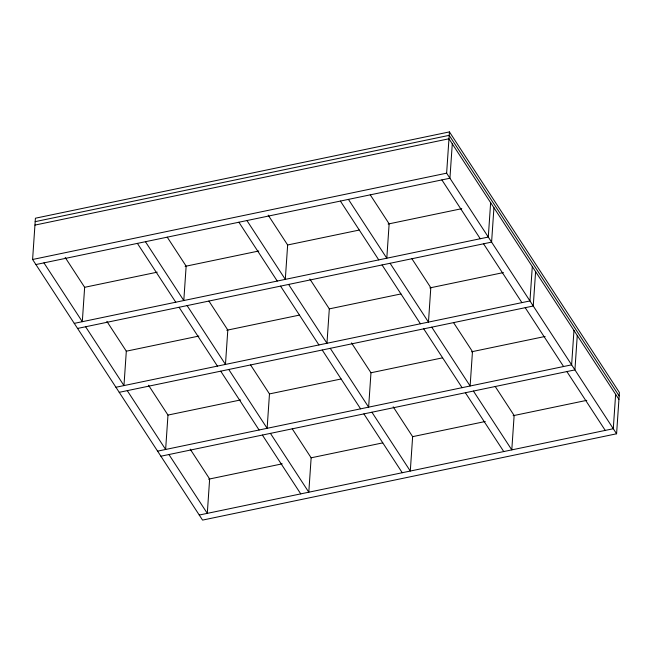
<?xml version="1.0" encoding="UTF-8"?>
<svg xmlns="http://www.w3.org/2000/svg" width="652" height="652" viewBox="0 0 652 652"><rect width="100%" height="100%" fill="white"/><g stroke="black" fill="none" stroke-linecap="round" stroke-linejoin="round"><path stroke-width="0.98" d="M32.6 259.488L35.412 218.216L449.44 131.9L619.4 392.512L616.588 433.784L202.56 520.1L32.6 259.488L446.628 173.171L616.588 433.784M250.572 364.933L269.472 393.922L267.133 428.315L228.762 369.488M268.184 215.144L287.646 244.981L285.299 279.382L246.937 220.555M292.235 428.82L311.143 457.81L308.795 492.203L270.433 433.376M309.847 279.032L329.309 308.877L326.962 343.27L288.6 284.443M351.51 342.919L370.972 372.765L368.625 407.158L330.262 348.331M393.18 406.807L412.635 436.653L410.295 471.046L371.925 412.219M446.628 173.171L449.44 131.9M452.276 143.839L449.929 178.232L35.901 264.549M490.638 202.666L488.291 237.059L74.263 323.376M493.939 207.727L491.592 242.12L77.564 328.437M532.301 266.554L529.954 300.947L115.926 387.264M535.602 271.615L533.254 306.008L119.226 392.325M573.964 330.442L571.625 364.843L157.597 451.151M577.264 335.503L574.925 369.896L160.897 456.213M615.635 394.33L613.287 428.731L199.259 515.039M35.175 221.656L449.204 135.339L619.164 395.951M34.947 225.095L448.975 138.778L618.927 399.391M84.573 287.32L157.222 272.177M185.095 266.366L258.738 251.012M287.605 244.989L359.26 230.05M388.127 224.035L461.771 208.681M126.235 351.208L198.893 336.065M226.757 330.254L299.415 315.103M329.268 308.885L400.931 293.946M429.79 287.923L503.442 272.569M167.898 415.096L240.555 399.953M269.415 393.93L341.077 378.991M370.931 372.773L442.594 357.834M471.453 351.811L545.105 336.456M208.567 479.196L282.218 463.841M311.085 457.818L382.74 442.879M412.602 436.661L485.251 421.51M513.116 415.699L586.767 400.344M441.885 179.911L480.255 238.738M483.556 243.799L521.918 302.626M525.219 307.687L563.581 366.514M566.881 371.575L605.243 430.401M370.238 194.834L389.138 223.823L386.799 258.225L348.429 199.398M411.901 258.73L430.801 287.711L428.462 322.112L390.092 263.286M453.564 322.618L472.472 351.599L470.125 386L431.763 327.174M495.227 386.506L514.135 415.487L511.787 449.888L473.425 391.061M340.393 201.069L378.755 259.895M382.056 264.957L420.418 323.783M423.718 328.844L462.089 387.671M465.381 392.732L503.751 451.559M238.893 222.226L277.255 281.061M280.556 286.122L318.926 344.949M322.227 350.01L360.589 408.837M363.889 413.898L402.251 472.724M167.238 237.157L186.146 266.146L183.799 300.539L145.437 241.713M208.909 301.045L227.809 330.034L225.462 364.427L187.1 305.601M137.401 243.392L175.763 302.218M179.064 307.279L217.426 366.106M220.726 371.167L259.088 429.994M262.389 435.055L300.751 493.882M65.192 257.467L84.646 287.304L82.307 321.697L43.937 262.87M106.855 321.354L126.317 351.192L123.97 385.593L85.608 326.758M148.517 385.242L167.98 415.079L165.632 449.481L127.27 390.646M190.18 449.13L209.642 478.967L207.295 513.368L168.933 454.534"/></g></svg>
